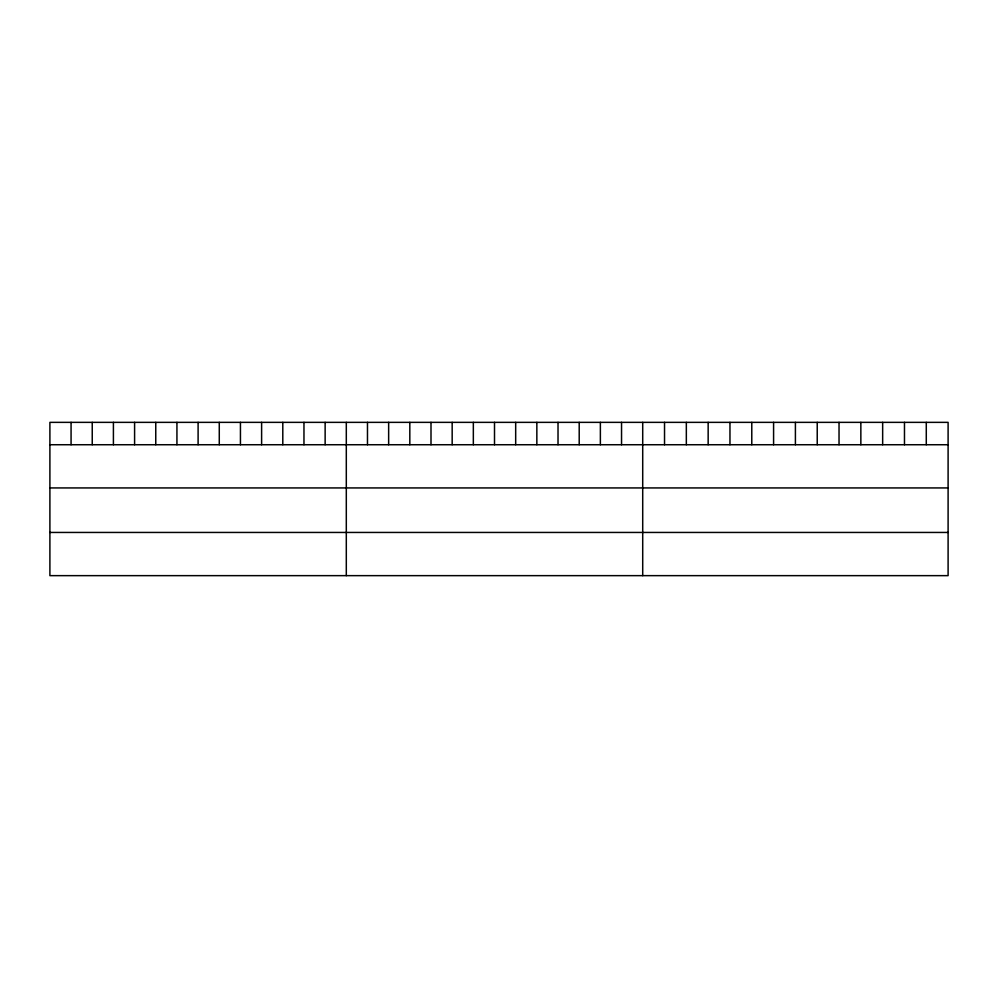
<?xml version="1.0" encoding="UTF-8"?>
<svg xmlns="http://www.w3.org/2000/svg" width="998" height="998" viewBox="0 0 998 998"><rect width="100%" height="100%" fill="white"/><g stroke="black" fill="none" stroke-linecap="round" stroke-linejoin="round"><path stroke-width="1.5" d="M948.1 444.734L948.1 575.646L49.9 575.646L49.9 422.354L948.1 422.354L948.1 444.734L49.9 444.734M49.9 487.935L948.1 487.935M49.9 532.445L948.1 532.445M926.281 422.354L926.281 444.734M904.475 422.354L904.475 444.734M882.656 422.354L882.656 444.734M860.85 422.354L860.85 444.734M839.031 422.354L839.031 444.734M817.225 422.354L817.225 444.734M795.406 422.354L795.406 444.734M773.587 422.354L773.587 444.734M751.781 422.354L751.781 444.734M729.962 422.354L729.962 444.734M708.156 422.354L708.156 444.734M686.337 422.354L686.337 444.734M664.531 422.354L664.531 444.734M642.712 422.354L642.712 575.646M621.542 422.354L621.542 444.734M600.372 422.354L600.372 444.734M579.202 422.354L579.202 444.734M558.019 422.354L558.019 444.734M536.849 422.354L536.849 444.734M515.679 422.354L515.679 444.734M494.509 422.354L494.509 444.734M473.339 422.354L473.339 444.734M452.169 422.354L452.169 444.734M430.999 422.354L430.999 444.734M409.816 422.354L409.816 444.734M388.646 422.354L388.646 444.734M367.476 422.354L367.476 444.734M346.306 422.354L346.306 575.646M325.136 422.354L325.136 444.734M303.966 422.354L303.966 444.734M282.796 422.354L282.796 444.734M261.613 422.354L261.613 444.734M240.443 422.354L240.443 444.734M219.273 422.354L219.273 444.734M198.103 422.354L198.103 444.734M176.933 422.354L176.933 444.734M155.763 422.354L155.763 444.734M134.593 422.354L134.593 444.734M113.41 422.354L113.41 444.734M92.24 422.354L92.24 444.734M71.07 422.354L71.07 444.734"/></g></svg>
